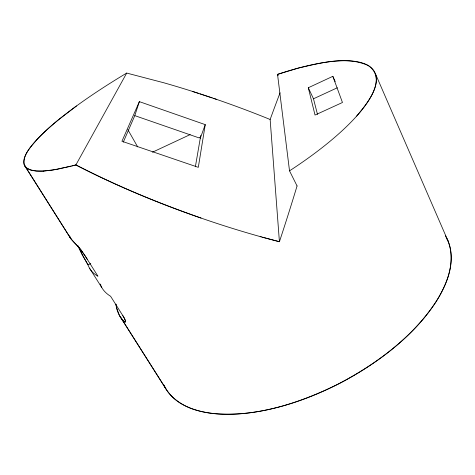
<?xml version="1.0" encoding="UTF-8"?>
<svg xmlns="http://www.w3.org/2000/svg" width="475" height="475" viewBox="0 0 475 475"><rect width="100%" height="100%" fill="white"/><g stroke="black" fill="none" stroke-linecap="round" stroke-linejoin="round"><path stroke-width="0.71" d="M205.248 124.634L198.312 167.342L121.938 141.259L139.359 101.638L205.248 124.634L200.266 138.314L199.767 137.394L198.841 137.821L134.787 115.633L123.28 142.162M195.373 166.755L200.765 135.423M134.787 115.633L139.359 101.638M72.147 165.947L75.881 164.938L126.7 73.067L163.833 82.781A473.622 220.709 20.8 0 1 192.345 91.366L212.2 97.886M356.654 116.09C366.967 103.758 387.754 79.04 368.161 65.485C346.115 55.741 321.112 62.949 298.751 67.967C291.614 69.878 284.543 72.034 277.537 74.373L289.518 170.852L297.059 185.951M126.7 73.067A179.716 35.174 -27.9 0 0 76.475 105.978C62.67 116.084 49.186 126.766 37.317 139.133C31.392 146.395 22.372 154.589 24.278 164.896L70.912 238.806L79.2 247.808L85.138 255.924M76.475 105.978L59.143 119.249A179.716 35.174 -27.9 0 0 43.391 171.065L36.148 170.988L30.483 169.919L26.511 167.877L24.278 164.896M152.469 152.202L190.178 134.585M332.827 76.332L342.457 102.493L315.032 115.051L308.293 87.75L332.827 76.332L335.219 81.587M317.496 114.41L313.482 98.788L337.333 87.768M90.749 263.613L87.994 264.842L81.884 254L78.167 246.252L82.502 255.176L87.994 264.842A170.216 56.608 -27.9 0 0 97.945 276.218L85.381 256.304M261.392 236.924L260.175 236.586A309.178 89.906 20.5 0 1 201.032 218.055C158.205 203.152 116.185 185.761 75.881 164.938L56.858 169.397L43.391 171.065L52.054 170.181L71.244 166.185M267.443 238.581L279.419 241.727A287.363 34.497 -73.6 0 0 297.065 185.951M266.232 238.254L262.604 237.257M260.175 236.586L279.419 241.727L270.144 119.48A441.94 79.895 -75.2 0 1 280.06 92.815M192.345 91.366L198.473 93.332M199.999 93.83L216.754 99.447A505.376 243.069 20.9 0 1 270.144 119.48M213.72 98.408L216.754 99.447M201.032 218.055C158.205 203.14 116.185 185.761 75.881 164.938M82.525 252.065C79.064 245.943 72.23 242.452 69.463 235.944M100.142 284.044L100.92 285.16M120.133 316.588L164.843 387.042C175.447 405.852 198.045 412.71 218.346 414.004C260.288 416.142 301.441 402.272 338.586 383.889C376.028 364.099 411.748 338.111 435.569 302.522C447.07 284.757 455.994 262.147 448.127 241.205L375.256 73.393M84.651 255.164L87.531 259.718M24.676 165.727L70.912 238.806L69.76 236.592M89.496 268.149L101.781 287.559M121.202 318.268L165.858 388.829M122.829 315.655L123.156 316.184M116.007 304.119A166.387 65.906 -27.9 0 0 116.072 304.831A166.701 66.037 -27.9 0 0 116.518 307.628L119.415 315.394A164.558 65.176 -27.9 0 0 120.917 317.751C124.551 323.243 128.226 324.199 122.859 315.697L110.592 296.263A168.447 60.39 -27.9 0 1 100.498 284.947M127.852 129.663L137.679 146.912M446.173 237.589L448.127 241.205M278.166 75.679L277.537 74.373L298.751 67.967A173.417 49.905 -27.9 0 1 376.265 81.427A173.417 49.905 -27.9 0 1 289.524 170.852M308.293 87.75L313.482 98.788M124.646 318.867C128.096 327.162 120.009 317.199 119.415 315.394A165.543 65.586 -27.9 0 1 118.192 312.912A166.125 65.811 -27.9 0 1 117.23 310.323A166.529 65.966 -27.9 0 1 116.523 307.628L116.078 304.831M164.077 385.148L164.843 387.042M82.508 252.094A10.379 1.71 54.4 0 1 84.597 255.134M123.322 316.397A10.355 1.716 53.6 0 1 124.088 317.733A10.812 1.698 54 0 1 124.717 318.933M78.405 246.424A36.266 9.595 55.1 0 1 78.185 245.913M445.336 235.695A159.392 78.648 -27.9 0 1 447.943 277.257C442.765 292.606 433.752 306.292 423.516 318.719A159.392 78.648 -27.9 0 1 237.779 413.986C222.359 414.8 206.643 413.885 191.959 408.773A159.392 78.648 -27.9 0 1 163.928 385.213"/></g></svg>
